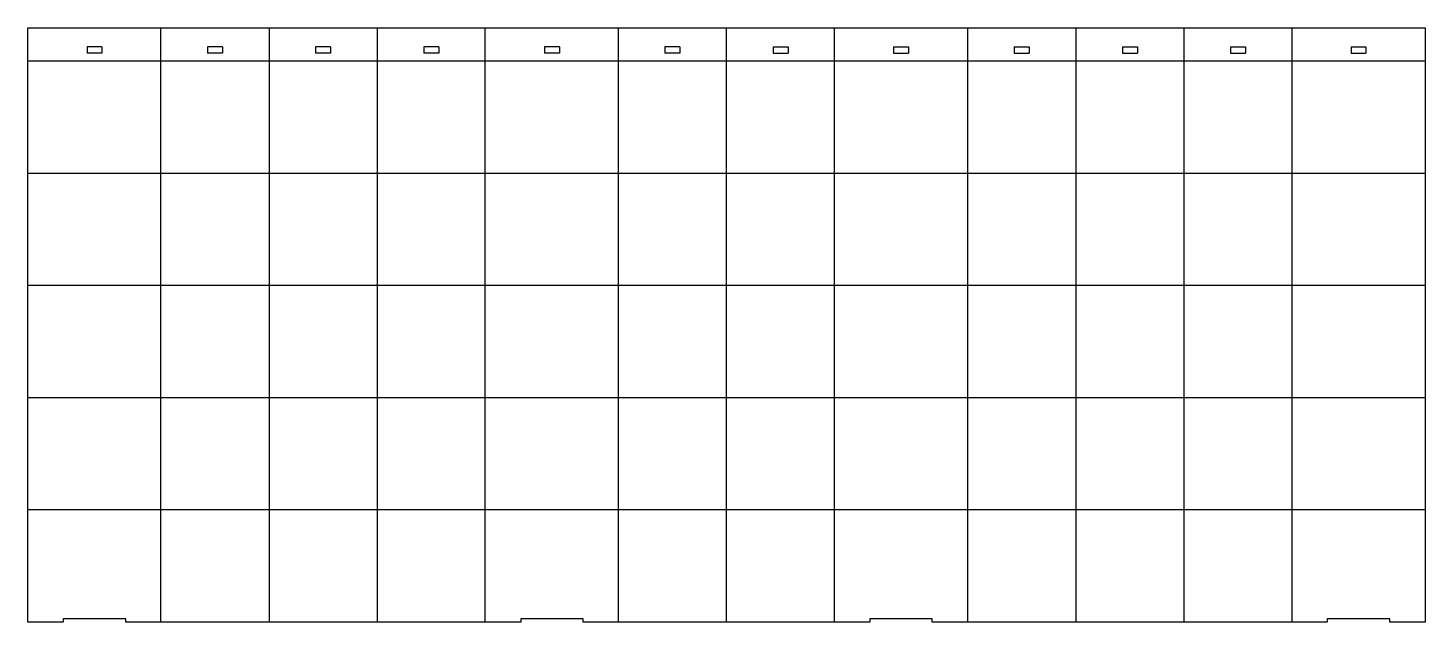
# Model space of a CAD drawing. Extents: x -112 to 112, y 6 to 101.
import ezdxf

# ---------------------------------------------------------------- set-up
doc = ezdxf.new("R2010")
doc.units = 0
doc.layers.add('MODELSKETCH_VISIBLE', color=7, linetype='CONTINUOUS')

msp = doc.modelspace()

# ---------------------------------------------------------------- linework, layer by layer
at = {"layer": 'MODELSKETCH_VISIBLE'}
for p, q in [((-112, 6), (-112, 101.33)), ((-112, 101.33), (112, 101.33)), ((-90.67, 6), (-90.67, 101.33)), ((-73.33, 101.33), (-73.33, 6)), ((-56, 101.33), (-56, 6)), ((-38.67, 6), (-38.67, 101.33)), ((-17.33, 6), (-17.33, 101.33)), ((0, 6), (0, 101.33)), ((17.33, 6), (17.33, 101.33)), ((38.67, 6), (38.67, 101.33)), ((56, 101.33), (56, 6)), ((73.33, 101.33), (73.33, 6)), ((90.67, 6), (90.67, 101.33)), ((112, 101.33), (112, 6)), ((-102.53, 98.3), (-102.53, 97.3)), ((-100.13, 98.3), (-102.53, 98.3)), ((-100.13, 97.3), (-102.53, 97.3)), ((-100.13, 98.3), (-100.13, 97.3)), ((-83.2, 98.3), (-83.2, 97.3)), ((-80.8, 98.3), (-83.2, 98.3)), ((-80.8, 97.3), (-83.2, 97.3)), ((-80.8, 98.3), (-80.8, 97.3)), ((-65.87, 98.3), (-65.87, 97.3)), ((-63.47, 98.3), (-65.87, 98.3)), ((-63.47, 97.3), (-65.87, 97.3)), ((-63.47, 98.3), (-63.47, 97.3)), ((-48.53, 98.3), (-48.53, 97.3)), ((-46.13, 98.3), (-48.53, 98.3)), ((-46.13, 97.3), (-48.53, 97.3)), ((-46.13, 98.3), (-46.13, 97.3)), ((-26.8, 98.3), (-29.2, 98.3)), ((-29.2, 98.3), (-29.2, 97.3)), ((-26.8, 97.3), (-29.2, 97.3)), ((-26.8, 98.3), (-26.8, 97.3)), ((-7.47, 98.3), (-9.87, 98.3)), ((-9.87, 98.3), (-9.87, 97.3)), ((-7.47, 97.3), (-9.87, 97.3)), ((-7.47, 98.3), (-7.47, 97.3)), ((7.47, 98.3), (9.87, 98.3)), ((7.47, 98.3), (7.47, 97.3)), ((7.47, 97.3), (9.87, 97.3)), ((9.87, 98.3), (9.87, 97.3)), ((26.8, 98.3), (26.8, 97.3)), ((26.8, 98.3), (29.2, 98.3)), ((26.8, 97.3), (29.2, 97.3)), ((29.2, 98.3), (29.2, 97.3)), ((46.13, 98.3), (46.13, 97.3)), ((46.13, 98.3), (48.53, 98.3)), ((46.13, 97.3), (48.53, 97.3)), ((48.53, 98.3), (48.53, 97.3)), ((63.47, 98.3), (63.47, 97.3)), ((63.47, 98.3), (65.87, 98.3)), ((63.47, 97.3), (65.87, 97.3)), ((65.87, 98.3), (65.87, 97.3)), ((80.8, 98.3), (80.8, 97.3)), ((80.8, 98.3), (83.2, 98.3)), ((80.8, 97.3), (83.2, 97.3)), ((83.2, 98.3), (83.2, 97.3)), ((100.13, 98.3), (100.13, 97.3)), ((100.13, 98.3), (102.53, 98.3)), ((100.13, 97.3), (102.53, 97.3)), ((102.53, 98.3), (102.53, 97.3)), ((112, 96), (-112, 96)), ((112, 78), (-112, 78)), ((112, 60), (-112, 60)), ((112, 42), (-112, 42)), ((112, 24), (-112, 24)), ((-106.33, 6), (-112, 6)), ((-96.33, 6.5), (-106.33, 6.5)), ((-106.33, 6.5), (-106.33, 6)), ((-96.33, 6), (-96.33, 6.5)), ((-33, 6), (-96.33, 6)), ((-33, 6.5), (-33, 6)), ((-23, 6.5), (-33, 6.5)), ((-23, 6), (-23, 6.5)), ((23, 6), (-23, 6)), ((23, 6.5), (23, 6)), ((33, 6.5), (23, 6.5)), ((33, 6), (33, 6.5)), ((96.33, 6), (33, 6)), ((96.33, 6.5), (96.33, 6)), ((106.33, 6.5), (96.33, 6.5)), ((106.33, 6), (106.33, 6.5)), ((112, 6), (106.33, 6))]:
    msp.add_line(p, q, dxfattribs=at)

doc.saveas('drawing.dxf')
